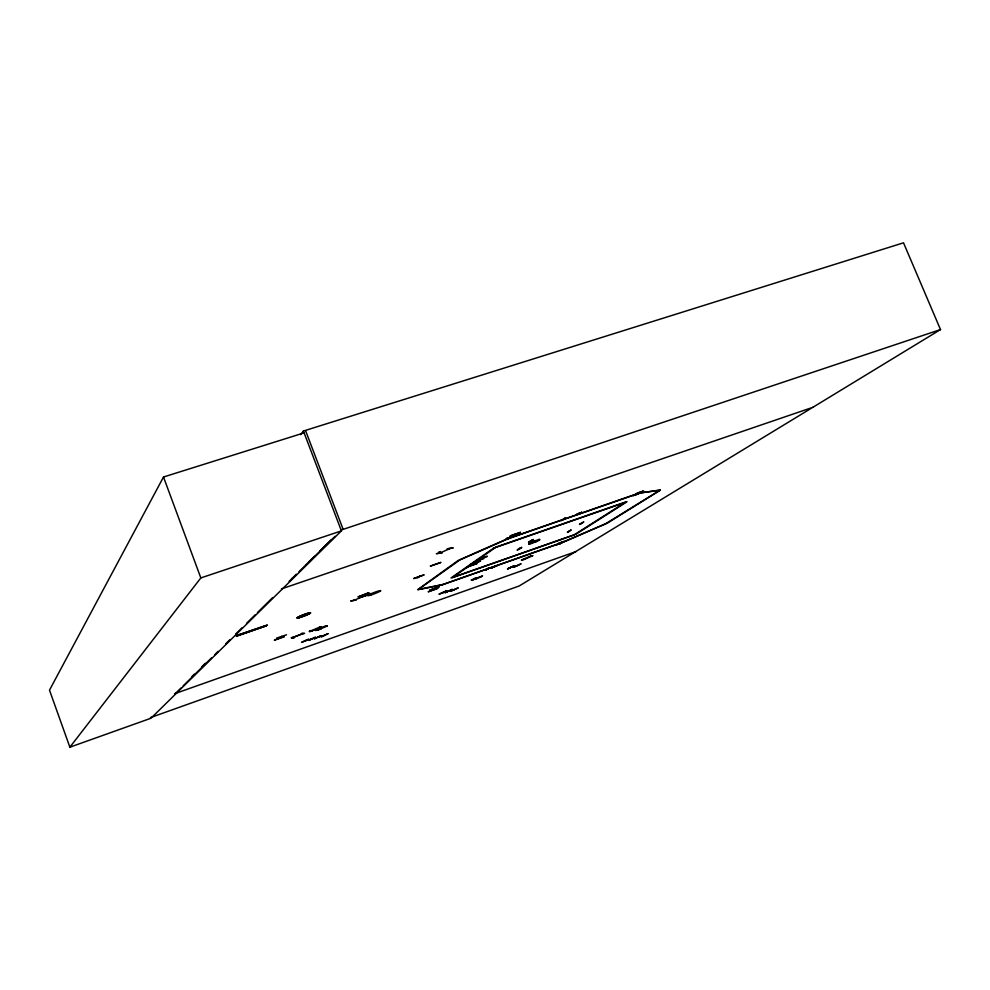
<?xml version="1.0" encoding="UTF-8"?>
<svg xmlns="http://www.w3.org/2000/svg" width="990" height="990" viewBox="0 0 990 990"><rect width="100%" height="100%" fill="white"/><g stroke="black" fill="none" stroke-linecap="round" stroke-linejoin="round"><path stroke-width="1.49" d="M529.403 542.037L529.291 542.149C542.075 534.093 519.948 547.817 532.558 539.736M517.869 549.66L521.829 547.346L517.547 549.772M510.704 536.939L507.598 539.29M477.873 560.105L481.066 557.692M480.645 558.001L477.316 560.266M466.723 567.678L470.349 565.179L467.144 567.394M436.541 587.218L439.832 585.003M362.291 597.18L364.506 595.114M364.939 594.941L361.709 597.354M236.424 636.298L266.446 625.779L236.424 636.013M237.093 635.37L267.003 625.321M284.353 636.558L274.329 640.184L284.266 636.632M413.907 578.507L423.955 574.856M474.235 562.06L483.887 558.607M480.496 561.107L470.683 564.449L480.286 561.095M516.545 534.984L506.212 538.634M304.103 432.853L163.499 477.007L49.5 690.154L69.869 747.19L151.025 718.22L341.401 530.875L303.41 431.034L903.511 242.81L940.5 329.571L812.79 407.36M309.313 631.323L310.093 631.496M327.306 625.878L325.376 626.163L326.403 625.903M300.688 434.647L303.41 431.034M69.869 747.19L200.834 577.925L341.401 530.875M452.108 589.396L445.215 592.688M507.783 568.792L514.726 565.636L507.561 568.854M436.343 553.744L442.27 552.717L436.924 553.558M314.201 638.822L321.168 635.667L314.585 638.773M351.104 600.88L356.177 599.915L350.757 601.041M301.566 642.386L308.546 639.218L301.863 642.275M428.361 591.698L437.753 588.357M433.051 589.953L434.264 588.654M437.729 588.295L428.324 591.81M439.139 586.748L429.66 590.189L439.238 586.773M294.513 637.412L291.58 637.56M192.11 676.356L194.312 674.178M202.01 666.567L205.301 663.312M175.539 693.396L180.997 688.013M183.175 685.86L211.563 657.843M214.842 654.613L218.122 651.383M225.769 643.834L230.138 639.528M235.595 634.145L242.142 627.685M246.51 623.366L255.247 614.753M257.437 612.6L272.72 597.514M292.087 578.408L296.332 574.212M305.898 564.783L314.424 556.368M319.758 551.108L331.489 539.525M289.117 581.378L292.397 578.16M298.968 571.725L305.526 565.29M309.907 560.996L335.078 536.308M341.649 529.873L342.874 528.66L305.786 431.207M475.745 562.865L472.539 564.956M478.467 560.823L482.056 558.286M471.389 580.004L476.487 578.766M276.495 638.142L286.531 634.788M279.279 638.389L281.358 636.607M279.489 638.216L281.766 636.483M523.821 559.585L532.917 555.65L530.479 556.108M364.667 595.77L363.738 596.104M430.539 565.995L440.958 562.419L430.365 566.156M417.532 577.937L420.144 575.747M423.844 575.029L413.721 578.544M506.435 538.56L516.421 535.157M467.565 566.812L477.118 563.471L467.391 566.936M487.204 556.293L477.7 559.697M515.048 534.414L511.36 536.852M479.247 560.266L482.526 558.113M520.307 532.459L510.06 536.011L520.505 532.298M487.253 556.355L477.539 559.845M507.029 539.476L511.261 536.741M364.382 595.572L363.305 594.953L364.889 595.361M492.834 567.121C503.291 563.199 482.18 571.539 496.968 565.674M485.768 569.869L489.295 567.703L486.139 569.757M491.51 568.013L496.93 565.587M565.377 517.869L561.367 520.616L565.327 517.993M517.126 550.044L521.297 547.532M531.878 540.713L530.034 541.369M520.356 548.423L518.822 548.906M580.016 513.476L581.724 512.35L580.053 513.562M433.471 589.78L434.449 588.691M319.522 627.177L309.412 631.595M568.384 531.581L569.176 531.308M580.326 523.797L581.39 523.388M583.828 521.94L579.534 524.465L583.345 522.175M567.753 532.298L570.97 530.009M327.146 626.088L318.297 629.826L321.366 628.737M556.17 545.057L561.689 542.866M564.176 541.295L559.239 543.102L560.625 542.743C553.224 545.539 566.181 541.047 561.602 542.396M281.148 636.793L281.717 636.496M442.728 592.676L454.447 589.545M478.628 560.674L475.608 562.815M471.351 579.991L472.032 579.633M481.61 576.551L482.575 575.933L472.007 579.645M475.509 563.038L472.218 565.179M476.079 562.642L478.925 560.489M439.077 552.049L439.795 553.088M449.807 548.658L439.857 553.064M363.305 596.364L353.851 600.398M309.833 630.976L310.798 630.482M316.726 629.442L315.76 629.925L317.963 628.885M530.343 542.73C523.029 546.876 543.956 539.327 539.154 539.402M481.635 576.539L476.487 578.766M439.201 551.987L439.931 553.026M315.303 637.325L308.719 640.431L315.365 637.226M487.08 569.015L486.35 569.275M321.243 636.756L327.814 633.662M507.548 568.904L514.392 565.711M521.037 563.867L513.884 567.159L520.715 563.966M319.782 627.932L318.545 628.514L321.478 626.88L319.498 627.19M443.384 592.503L443.631 592.391M449.225 590.968L449.398 590.869M530.318 542.743L533.288 541.456M452.418 548.212L452.962 547.94L447.121 548.856M519.54 548.67L518.81 548.918M581.724 512.35L575.598 515.134M365.706 595.943L361.226 596.537M639.998 492.983L660.355 490L605.645 523.735L562.147 542.483L440.897 585.226L417.99 589.693L460.028 559.845L507.907 538.82L639.998 492.983L660.305 490.174L607.353 523.128L562.889 542.359L441.998 584.904L442.555 584.508L417.842 589.595L458.061 560.526L507.004 538.968L640.827 492.463L637.226 494.109C644.527 491.832 626.237 498.193 636.149 494.493L634.689 494.851L640.159 492.847M440.364 552.754L439.944 551.653M310.068 631.509L324.089 626.559M535.38 541.889L536.939 541.233M474.247 578.593L475.67 577.987M301.356 633.612L304.611 633.34M292.879 637.498L302.866 633.588M303.002 633.637L292.978 637.374M318.495 637.065L318.731 636.954M534.922 540.788L533.276 541.431L539.191 539.389M317.097 629.157L313.904 630.321M358.182 596.822L368.924 592.738L358.232 596.896M359.531 597.638L370.161 593.48L359.42 597.453M530.504 556.108L521.371 560.018L525.17 559.115M150.393 717.614L519.218 585.969L812.864 407.311L281.457 588.902M174.512 693.755L576.056 551.554M489.295 567.716L486.177 569.807M439.535 585.684L438.632 586.043M468.926 566.416L469.792 566.057M577.418 513.921L581.662 512.449M341.092 530.058L940.5 329.571M530.727 543.609L532.175 543.126M311.095 631.249L312.419 630.84M316.986 630.185L318.285 629.788L315.315 630.568M472.527 580.078L473.653 579.744M324.077 626.571L325.388 626.163M511.273 567.27L517.325 565.525M558.422 544.141C553.843 545.23 564.758 542.421 558.756 544.067M450.995 591.117L458.197 587.874M452.405 589.421L444.968 592.688M457.887 587.973L450.982 591.104M317.765 637.288L324.646 635.283M521.903 560.117L522.732 559.907M312.122 638.81L305.118 640.852M452.962 547.94L447.641 548.732M301.703 633.464L304.178 633.489M366.164 595.658L360.818 596.661M567.32 532.41L571.007 530.046M328.173 633.674L321.601 636.768M267.349 624.987L237.068 635.394M440.29 551.566L440.76 552.668L440.104 551.591M309.09 561.639L309.375 562.394M163.499 477.007L200.834 577.925M493.54 548.188L451.007 577.962L576.143 534.08L627.078 501.732L493.54 548.188M496.163 547.037L452.257 577.727L573.73 535.12L626.027 501.868L496.163 547.037M636.36 493.775L641.495 491.993L639.998 492.352C651.346 488.157 631.397 495.062 638.921 492.735L636.36 493.775M577.17 514.119L580.449 513.018L577.17 514.119M446.391 590.857L438.966 594.26L446.478 590.968M529.551 543.956L528.648 544.166L529.526 543.943M294.166 637.56L291.209 637.758L294.141 637.647M370.866 595.039A7.066 0.668 -20.9 0 0 380.791 590.683A7.066 0.668 -20.9 0 0 370.916 593.79A7.066 0.668 -20.9 0 0 370.866 595.039M299.141 617.673A7.252 0.705 -20.7 0 0 310.39 613.095A7.252 0.705 -20.7 0 0 301.764 615.421A7.252 0.705 -20.7 0 0 299.141 617.673A7.264 0.705 -20.7 0 0 310.415 613.107A7.264 0.705 -20.7 0 0 301.777 615.446A7.264 0.705 -20.7 0 0 299.141 617.698"/></g></svg>
